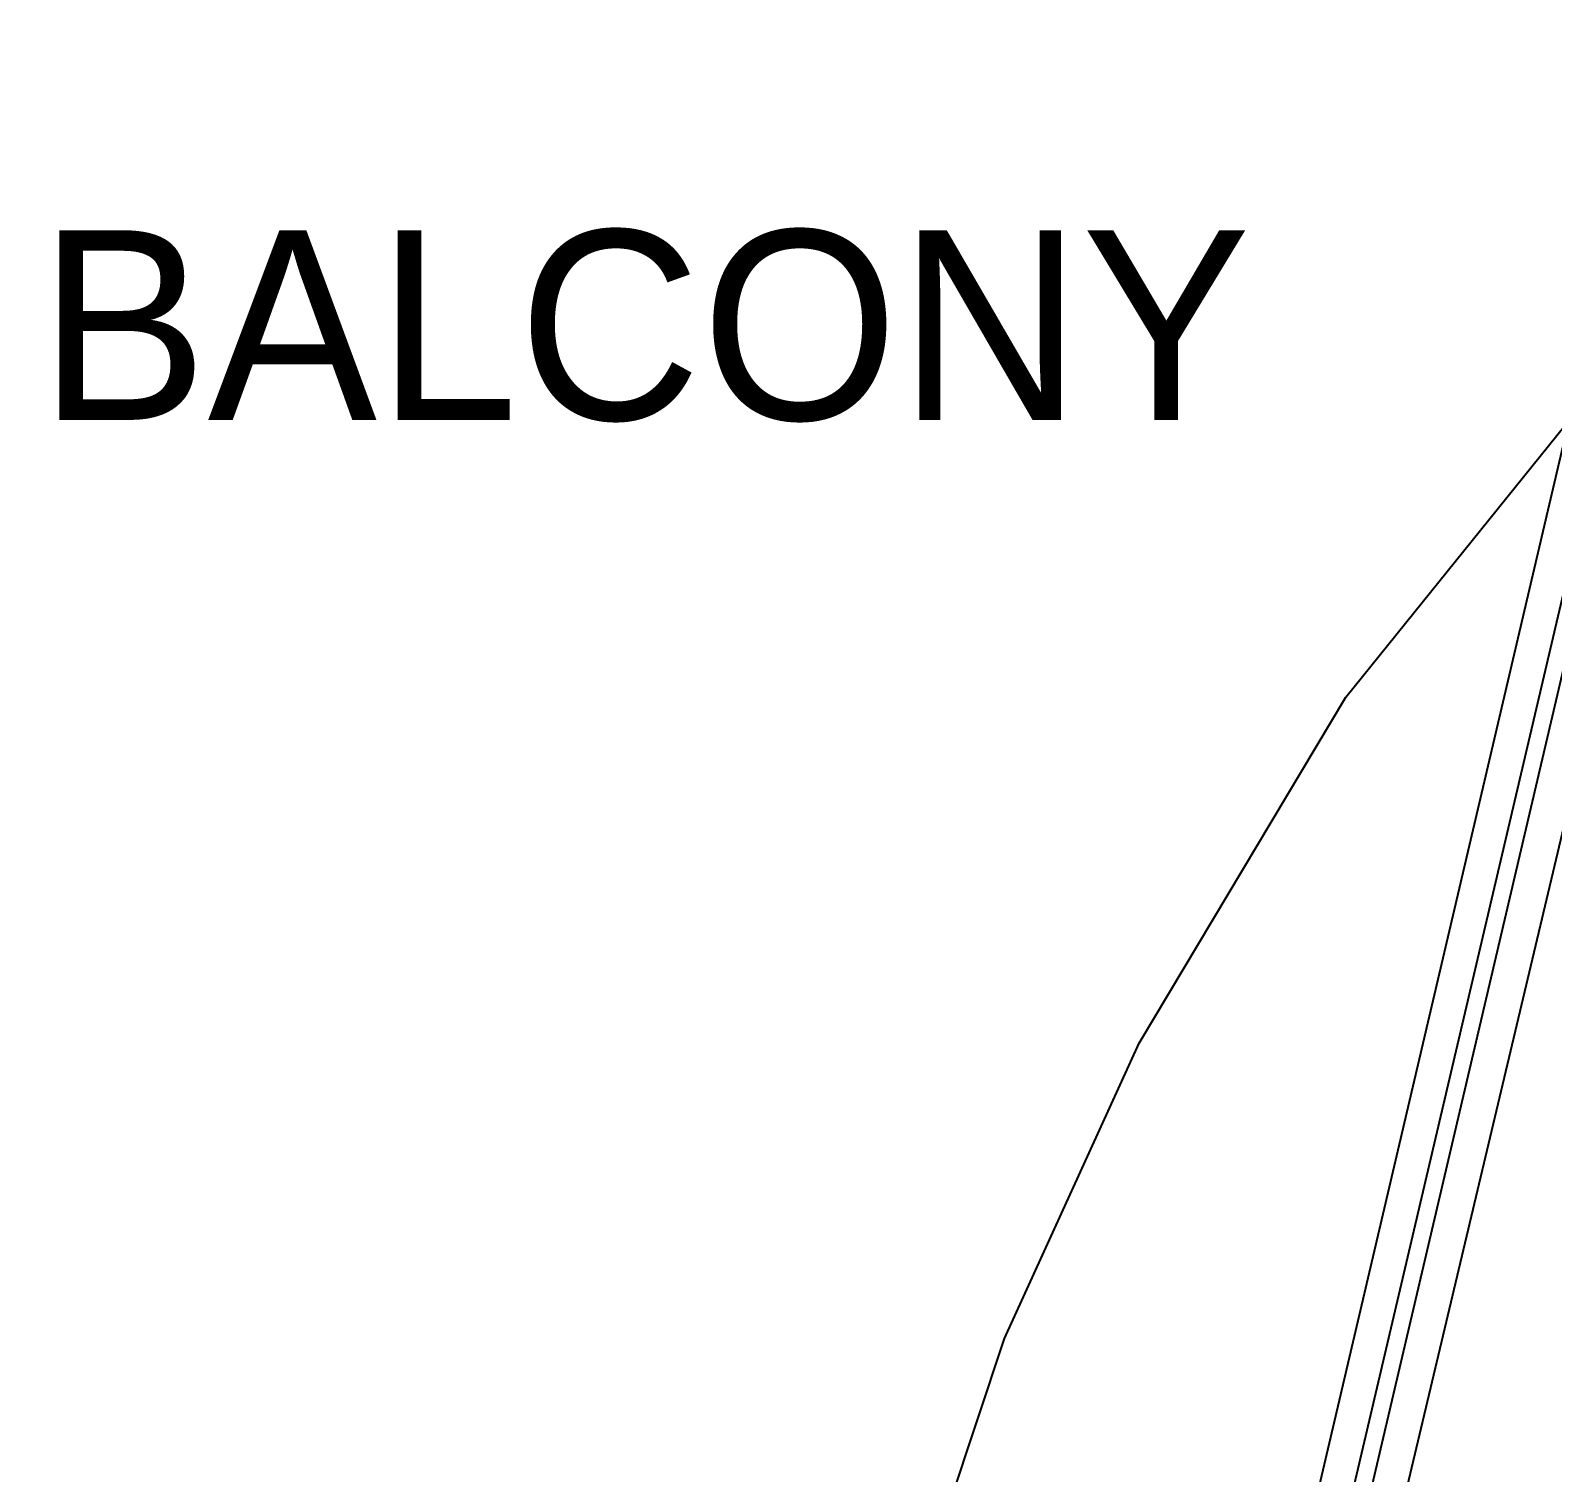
# Model space of a CAD drawing. Header units: feet. Extents: x -84 to 198, y -22 to 181.
# Drawn here: x 122.35 to 135.55, y 75.56 to 88.08 of the extents above; entities that cross this region are included whole.
import ezdxf
from ezdxf.enums import TextEntityAlignment as Align

# ---------------------------------------------------------------- set-up
doc = ezdxf.new("R2010")
doc.units = ezdxf.units.FT
for name, color, linetype in [('A-AREA-UNIDAD', 30, 'CONTINUOUS'), ('A-LINEA', 7, 'CONTINUOUS'), ('A-TEXTO-PDF', 3, 'CONTINUOUS')]:
    doc.layers.add(name, color=color, linetype=linetype)

msp = doc.modelspace()

# ---------------------------------------------------------------- linework, layer by layer
at = {"layer": 'A-AREA-UNIDAD'}
msp.add_lwpolyline([(66.752, 88.3733), (101.088, 80.2133), (101.408, 80.2133), (101.632, 80.48), (104, 79.9289), (104.352, 79.68), (104.24, 79.2889), (105.312, 79.2533), (117.472, 76.3733), (117.568, 75.9644), (118.96, 75.84), (129.568, 73.3689), (129.6, 73.12), (130.8, 76.7289), (131.968, 79.2889), (133.76, 82.2933), (136.4, 85.5644)], dxfattribs=at)
at = {"layer": 'A-LINEA'}
for p, q in [((136.6481, 85.3763), (130.3393, 58.7828)), ((135.8181, 85.2106), (129.7083, 59.1515)), ((136.0668, 84.9887), (130.0297, 59.2399)), ((136.1961, 84.8822), (130.1969, 59.2823))]:
    msp.add_line(p, q, dxfattribs=at)

# ---------------------------------------------------------------- texts
at = {"layer": 'A-TEXTO-PDF'}
msp.add_text('BALCONY', height=1.646, dxfattribs=at).set_placement((127.6765, 84.6985), align=Align.CENTER)

doc.saveas('drawing.dxf')
